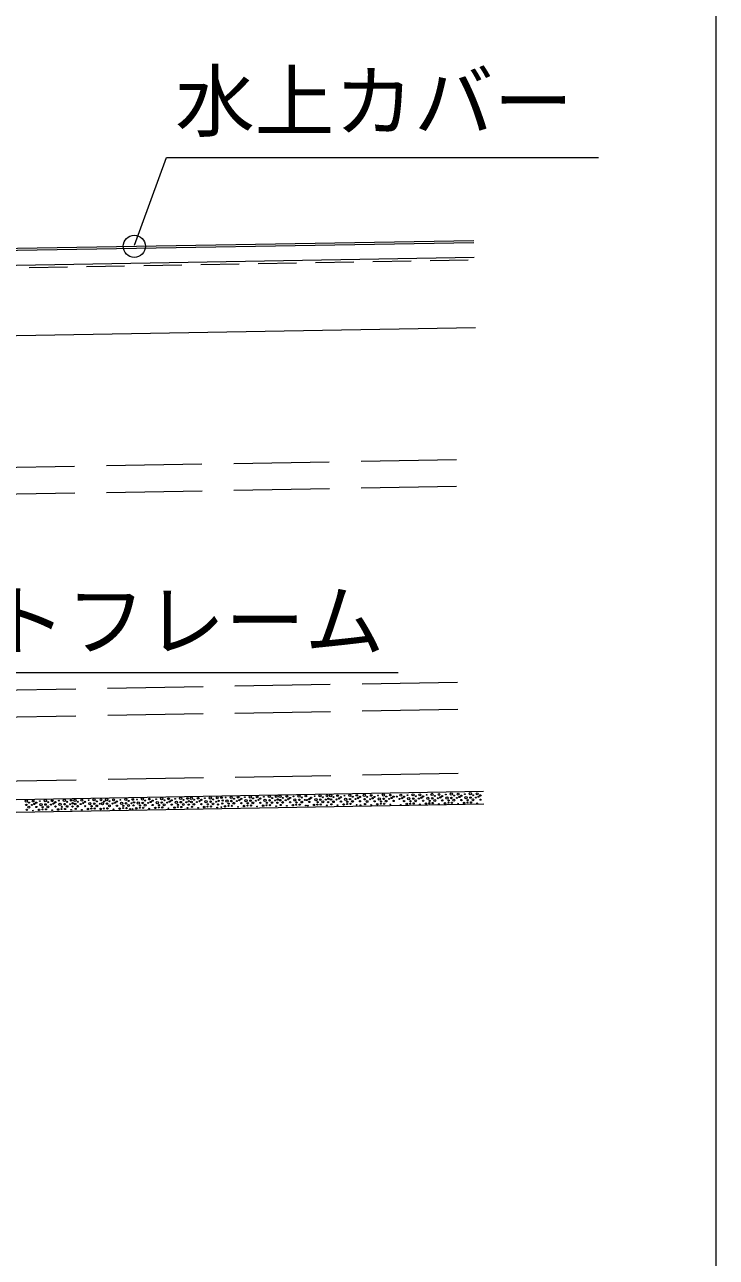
# Model space of a CAD drawing. Units: millimetres at full size, sheet at 1:10; details may follow other scales. Extents: x -2020 to 1980, y -1318 to 1442.
# Drawn here: x 1763.2 to 1980.5, y 599 to 986.5 of the extents above; entities that cross this region are included whole.
import ezdxf
from ezdxf.enums import TextEntityAlignment as Align

# ---------------------------------------------------------------- set-up
doc = ezdxf.new("R2010")
doc.units = ezdxf.units.MM
doc.header["$LTSCALE"] = 10
doc.linetypes.add('DASHED1', pattern=[1.8, 1.2, -0.6])
doc.linetypes.add('DASHED3', pattern=[4, 3, -1])
doc.layers.add('0-F', color=7, linetype='Continuous', lineweight=5)
doc.layers.add('A-0', color=4, linetype='Continuous', lineweight=5)
doc.styles.add('ＭＳ ゴシック', font='')
doc.styles.get('ＭＳ ゴシック').set_extended_font_data('MS Gothic')

msp = doc.modelspace()

# ---------------------------------------------------------------- linework, layer by layer
at = {"layer": '0-F'}
msp.add_line((1980.5, -1318.43), (1980.5, 1441.57), dxfattribs=at)
at = {"layer": 'A-0', "color": 3}
for p, q in [((1797.74, 917.13), (1807.79, 944.75)), ((1807.79, 944.75), (1943.44, 944.75)), ((1508.18, 906.46), (1904.41, 913.38)), ((1188.78, 878.79), (1904.8, 891.29)), ((1880.49, 782.72), (1699.05, 782.72)), ((1189.49, 732.99), (1907.35, 745.52))]:
    msp.add_line(p, q, dxfattribs=at)
at = {"layer": 'A-0'}
for p, q in [((1904.32, 918.59), (1737.12, 915.75)), ((1904.34, 917.89), (1737.04, 915.05)), ((1513.08, 738.63), (1907.35, 745.52)), ((1222.03, 729.55), (1907.41, 741.52))]:
    msp.add_line(p, q, dxfattribs=at)
at = {"layer": 'A-0', "color": 3, "linetype": 'DASHED1'}
msp.add_line((1188.68, 900.09), (1904.43, 912.58), dxfattribs=at)
at = {"layer": 'A-0', "color": 3, "linetype": 'DASHED3'}
for p, q in [((1188.98, 837.42), (1905.52, 849.93)), ((1189.02, 828.98), (1905.67, 841.49)), ((1189.32, 767.45), (1906.74, 779.98)), ((1189.36, 758.91), (1906.89, 771.43)), ((1189.46, 738.79), (1907.24, 751.31))]:
    msp.add_line(p, q, dxfattribs=at)
at = {"layer": 'A-0', "color": 3}
msp.add_circle((1797.63, 916.82), 3.5, dxfattribs=at)
at = {"layer": 'A-0'}
for centre, radius in [((1834.07, 743.74), 0.36), ((1840.07, 743.85), 0.36), ((1842.23, 743.85), 0.28), ((1843.4, 743.89), 0.36), ((1845.56, 743.89), 0.28), ((1849.4, 744), 0.36), ((1851.56, 744), 0.28), ((1854.29, 743.96), 0.12), ((1856.01, 744.07), 0.36), ((1858.17, 744.07), 0.28), ((1859.35, 744.12), 0.36), ((1861.51, 744.12), 0.28), ((1863.63, 744.12), 0.12), ((1865.35, 744.23), 0.36), ((1867.51, 744.23), 0.28), ((1869.92, 744.2), 0.36), ((1872.08, 744.2), 0.28), ((1874.2, 744.2), 0.12), ((1875.92, 744.31), 0.36), ((1878.08, 744.31), 0.28), ((1881.36, 744.27), 0.28), ((1883.48, 744.27), 0.12), ((1885.2, 744.38), 0.36), ((1886.09, 743.92), 0.16), ((1887.36, 744.38), 0.28), ((1888.37, 743.88), 0.2), ((1889.48, 744.38), 0.12), ((1891.2, 744.49), 0.36), ((1892.09, 744.03), 0.16), ((1893.36, 744.49), 0.28), ((1894.37, 743.99), 0.2), ((1895.48, 744.49), 0.12), ((1897.2, 744.6), 0.36), ((1898.09, 744.14), 0.16), ((1899.36, 744.6), 0.28), ((1900.37, 744.1), 0.2), ((1901.48, 744.6), 0.12), ((1903.2, 744.72), 0.36), ((1904.09, 744.25), 0.16), ((1905.36, 744.71), 0.28), ((1906.37, 744.21), 0.2), ((1763.67, 742.42), 0.36), ((1763.73, 741.22), 0.24), ((1764.5, 740.51), 0.28), ((1764.55, 741.96), 0.16), ((1765.45, 741.21), 0.16), ((1765.83, 742.42), 0.28), ((1766.24, 741.51), 0.2), ((1766.84, 741.92), 0.2), ((1766.86, 740.56), 0.2), ((1767.95, 742.42), 0.12), ((1768.33, 741.3), 0.36), ((1768.86, 740.51), 0.2), ((1769.66, 742.53), 0.36), ((1769.73, 741.33), 0.24), ((1770.5, 740.62), 0.28), ((1770.55, 742.07), 0.16), ((1771.45, 741.32), 0.16), ((1771.83, 742.53), 0.28), ((1772.24, 741.62), 0.2), ((1772.83, 742.03), 0.2), ((1772.86, 740.67), 0.2), ((1773.95, 742.53), 0.12), ((1774.33, 741.41), 0.36), ((1774.86, 740.62), 0.2), ((1775.66, 742.64), 0.36), ((1775.73, 741.44), 0.24), ((1776.5, 740.74), 0.28), ((1776.55, 742.18), 0.16), ((1777.45, 741.43), 0.16), ((1777.82, 742.64), 0.28), ((1778.2, 740.67), 0.2), ((1778.24, 741.73), 0.2), ((1779, 742.69), 0.36), ((1779.06, 741.49), 0.24), ((1779.83, 740.78), 0.28), ((1779.89, 742.22), 0.16), ((1780.78, 741.48), 0.16), ((1781.16, 742.69), 0.28), ((1781.58, 741.77), 0.2), ((1782.17, 742.19), 0.2), ((1782.19, 740.83), 0.2), ((1783.28, 742.69), 0.12), ((1783.66, 741.57), 0.36), ((1784.13, 740.06), 0.16), ((1784.2, 740.78), 0.2), ((1785, 742.8), 0.36), ((1785.06, 741.6), 0.24), ((1785.21, 740.08), 0.2), ((1785.83, 740.89), 0.28), ((1785.89, 742.33), 0.16), ((1786.78, 741.59), 0.16), ((1787.03, 739.94), 0.24), ((1787.16, 742.8), 0.28), ((1787.64, 741.59), 0.36), ((1788.1, 740.08), 0.16), ((1788.17, 742.3), 0.2), ((1788.97, 742.82), 0.36), ((1789.04, 741.62), 0.24), ((1789.18, 740.1), 0.2), ((1789.81, 740.91), 0.28), ((1789.86, 742.36), 0.16), ((1790.76, 741.61), 0.16), ((1791.13, 742.82), 0.28), ((1791.55, 741.91), 0.2), ((1792.14, 742.32), 0.2), ((1792.17, 740.96), 0.2), ((1793.03, 740.05), 0.24), ((1793.25, 742.82), 0.12), ((1793.63, 741.7), 0.36), ((1794.1, 740.19), 0.16), ((1794.17, 740.91), 0.2), ((1794.97, 742.93), 0.36), ((1795.03, 741.73), 0.24), ((1795.18, 740.21), 0.2), ((1795.81, 741.02), 0.28), ((1795.86, 742.47), 0.16), ((1796.76, 741.72), 0.16), ((1797.13, 742.93), 0.28), ((1797.39, 741.07), 0.2), ((1797.55, 742.02), 0.2), ((1798.25, 740.16), 0.24), ((1798.48, 742.93), 0.12), ((1798.86, 741.81), 0.36), ((1799.33, 740.3), 0.16), ((1799.39, 741.02), 0.2), ((1800.2, 743.04), 0.36), ((1800.26, 741.84), 0.24), ((1800.41, 740.32), 0.2), ((1801.03, 741.13), 0.28), ((1801.08, 742.57), 0.16), ((1801.98, 741.83), 0.16), ((1802.36, 743.04), 0.28), ((1802.77, 742.13), 0.2), ((1803.37, 742.54), 0.2), ((1803.39, 741.18), 0.2), ((1804.25, 740.27), 0.24), ((1804.48, 743.04), 0.12), ((1804.86, 741.92), 0.36), ((1805.33, 740.41), 0.16), ((1805.39, 741.13), 0.2), ((1806.2, 743.15), 0.36), ((1806.26, 741.95), 0.24), ((1806.41, 740.43), 0.2), ((1807.03, 741.24), 0.28), ((1807.08, 742.68), 0.16), ((1807.98, 741.94), 0.16), ((1808.36, 743.15), 0.28), ((1808.33, 740.15), 0.12), ((1808.77, 742.24), 0.2), ((1809.37, 742.65), 0.2), ((1809.39, 741.29), 0.2), ((1810.25, 740.38), 0.24), ((1810.48, 743.15), 0.12), ((1810.86, 742.03), 0.36), ((1811.32, 740.52), 0.16), ((1811.39, 741.24), 0.2), ((1812.19, 743.26), 0.36), ((1812.26, 742.06), 0.24), ((1812.4, 740.54), 0.2), ((1813.03, 741.35), 0.28), ((1813.08, 742.8), 0.16), ((1813.98, 742.05), 0.16), ((1814.35, 743.26), 0.28), ((1814.33, 740.26), 0.12), ((1814.73, 741.29), 0.2), ((1814.77, 742.35), 0.2), ((1815.53, 743.31), 0.36), ((1815.59, 742.11), 0.24), ((1815.74, 740.59), 0.2), ((1816.37, 741.4), 0.28), ((1816.42, 742.84), 0.16), ((1817.31, 742.1), 0.16), ((1817.69, 743.31), 0.28), ((1817.67, 740.31), 0.12), ((1818.11, 742.39), 0.2), ((1818.7, 742.8), 0.2), ((1818.72, 741.44), 0.2), ((1819.58, 740.54), 0.24), ((1819.81, 743.31), 0.12), ((1820.19, 742.19), 0.36), ((1820.66, 740.68), 0.16), ((1820.73, 741.4), 0.2), ((1821.53, 743.42), 0.36), ((1821.59, 742.22), 0.24), ((1821.74, 740.7), 0.2), ((1822.36, 741.51), 0.28), ((1822.42, 742.95), 0.16), ((1823.31, 742.21), 0.16), ((1823.69, 743.42), 0.28), ((1823.66, 740.42), 0.12), ((1823.9, 741.34), 0.2), ((1824.11, 742.5), 0.2), ((1825.01, 743.52), 0.28), ((1824.98, 740.51), 0.12), ((1825.27, 741.65), 0.2), ((1825.42, 742.6), 0.2), ((1826.12, 740.75), 0.24), ((1826.35, 743.51), 0.12), ((1826.73, 742.4), 0.36), ((1827.2, 740.89), 0.16), ((1827.27, 741.61), 0.2), ((1828.07, 743.62), 0.36), ((1828.13, 742.43), 0.24), ((1828.28, 740.91), 0.2), ((1828.91, 741.72), 0.28), ((1828.96, 743.16), 0.16), ((1829.85, 742.42), 0.16), ((1830.23, 743.62), 0.28), ((1830.21, 740.62), 0.12), ((1830.65, 742.71), 0.2), ((1831.24, 743.12), 0.2), ((1831.27, 741.76), 0.2), ((1832.12, 740.86), 0.24), ((1832.35, 743.62), 0.12), ((1832.73, 742.51), 0.36), ((1833.2, 741), 0.16), ((1833.27, 741.72), 0.2), ((1834.13, 742.54), 0.24), ((1834.28, 741.02), 0.2), ((1834.9, 741.83), 0.28), ((1834.96, 743.27), 0.16), ((1835.85, 742.53), 0.16), ((1836.23, 743.73), 0.28), ((1836.2, 740.73), 0.12), ((1836.65, 742.82), 0.2), ((1837.24, 743.23), 0.2), ((1837.26, 741.87), 0.2), ((1838.12, 740.97), 0.24), ((1838.35, 743.73), 0.12), ((1838.73, 742.62), 0.36), ((1839.2, 741.11), 0.16), ((1839.27, 741.83), 0.2), ((1840.13, 742.65), 0.24), ((1840.28, 741.13), 0.2), ((1840.9, 741.94), 0.28), ((1840.96, 743.38), 0.16), ((1841.85, 742.64), 0.16), ((1842.2, 740.84), 0.12), ((1842.6, 741.88), 0.2), ((1842.65, 742.93), 0.2), ((1843.47, 742.69), 0.24), ((1843.61, 741.18), 0.2), ((1844.24, 741.99), 0.28), ((1844.29, 743.43), 0.16), ((1845.19, 742.69), 0.16), ((1845.54, 740.89), 0.12), ((1845.98, 742.98), 0.2), ((1846.57, 743.39), 0.2), ((1846.6, 742.03), 0.2), ((1847.46, 741.13), 0.24), ((1847.68, 743.89), 0.12), ((1848.07, 742.78), 0.36), ((1848.53, 741.27), 0.16), ((1848.6, 741.99), 0.2), ((1849.47, 742.8), 0.24), ((1849.61, 741.29), 0.2), ((1850.24, 742.1), 0.28), ((1850.29, 743.54), 0.16), ((1851.19, 742.8), 0.16), ((1851.54, 741), 0.12), ((1851.8, 742.75), 0.16), ((1852.15, 740.96), 0.12), ((1852.59, 743.05), 0.2), ((1852.6, 742.14), 0.2), ((1853.18, 743.46), 0.2), ((1854.07, 741.19), 0.24), ((1854.68, 742.85), 0.36), ((1855.14, 741.33), 0.16), ((1855.21, 742.06), 0.2), ((1856.08, 742.87), 0.24), ((1856.22, 741.35), 0.2), ((1856.85, 742.17), 0.28), ((1856.9, 743.61), 0.16), ((1857.8, 742.86), 0.16), ((1858.15, 741.07), 0.12), ((1858.55, 742.1), 0.2), ((1858.59, 743.16), 0.2), ((1859.41, 742.92), 0.24), ((1859.56, 741.4), 0.2), ((1860.18, 742.21), 0.28), ((1860.24, 743.65), 0.16), ((1861.13, 742.91), 0.16), ((1861.48, 741.12), 0.12), ((1861.93, 743.21), 0.2), ((1862.52, 743.62), 0.2), ((1862.54, 742.26), 0.2), ((1863.4, 741.35), 0.24), ((1864.01, 743), 0.36), ((1864.48, 741.49), 0.16), ((1864.54, 742.21), 0.2), ((1865.41, 743.03), 0.24), ((1865.56, 741.51), 0.2), ((1866.18, 742.32), 0.28), ((1866.24, 743.76), 0.16), ((1867.13, 743.02), 0.16), ((1867.48, 741.23), 0.12), ((1867.92, 743.32), 0.2), ((1868.52, 743.73), 0.2), ((1868.54, 742.37), 0.2), ((1868.72, 741.15), 0.12), ((1869.98, 743), 0.24), ((1870.13, 741.48), 0.2), ((1870.76, 742.29), 0.28), ((1870.81, 743.74), 0.16), ((1871.7, 742.99), 0.16), ((1872.06, 741.2), 0.12), ((1872.5, 743.29), 0.2), ((1873.09, 743.7), 0.2), ((1873.12, 742.34), 0.2), ((1873.97, 741.43), 0.24), ((1874.58, 743.08), 0.36), ((1875.05, 741.57), 0.16), ((1875.12, 742.29), 0.2), ((1875.98, 743.11), 0.24), ((1876.13, 741.59), 0.2), ((1876.76, 742.41), 0.28), ((1876.81, 743.85), 0.16), ((1877.7, 743.1), 0.16), ((1878.06, 741.31), 0.12), ((1878.5, 743.4), 0.2), ((1879.09, 743.81), 0.2), ((1879.12, 742.45), 0.2), ((1880.09, 743.81), 0.16), ((1880.99, 743.07), 0.16), ((1881.34, 741.27), 0.12), ((1881.78, 743.36), 0.2), ((1882.37, 743.77), 0.2), ((1882.4, 742.41), 0.2), ((1883.26, 741.51), 0.24), ((1883.87, 743.16), 0.36), ((1884.33, 741.65), 0.16), ((1884.4, 742.37), 0.2), ((1885.27, 743.18), 0.24), ((1885.41, 741.67), 0.2), ((1886.04, 742.48), 0.28), ((1886.99, 743.18), 0.16), ((1887.34, 741.38), 0.12), ((1887.78, 743.47), 0.2), ((1888.4, 742.52), 0.2), ((1889.25, 741.62), 0.24), ((1889.86, 743.27), 0.36), ((1890.33, 741.76), 0.16), ((1890.4, 742.48), 0.2), ((1891.26, 743.3), 0.24), ((1891.41, 741.78), 0.2), ((1892.04, 742.59), 0.28), ((1892.98, 743.29), 0.16), ((1893.34, 741.49), 0.12), ((1893.78, 743.58), 0.2), ((1894.4, 742.63), 0.2), ((1895.25, 741.73), 0.24), ((1895.86, 743.38), 0.36), ((1896.33, 741.87), 0.16), ((1896.4, 742.59), 0.2), ((1897.26, 743.41), 0.24), ((1897.41, 741.89), 0.2), ((1898.04, 742.7), 0.28), ((1898.98, 743.4), 0.16), ((1899.34, 741.6), 0.12), ((1899.78, 743.69), 0.2), ((1900.4, 742.74), 0.2), ((1901.25, 741.84), 0.24), ((1901.86, 743.49), 0.36), ((1902.33, 741.98), 0.16), ((1902.4, 742.7), 0.2), ((1903.26, 743.52), 0.24), ((1903.41, 742), 0.2), ((1904.04, 742.81), 0.28), ((1904.98, 743.51), 0.16), ((1905.34, 741.71), 0.12), ((1905.78, 743.8), 0.2), ((1906.39, 742.85), 0.2), ((1763.88, 739.7), 0.2), ((1765.8, 739.42), 0.12), ((1767.72, 739.65), 0.24), ((1768.8, 739.79), 0.16), ((1769.88, 739.81), 0.2), ((1771.8, 739.53), 0.12), ((1773.72, 739.76), 0.24), ((1774.79, 739.9), 0.16), ((1775.87, 739.92), 0.2), ((1777.8, 739.64), 0.12), ((1779.21, 739.97), 0.2), ((1781.14, 739.69), 0.12), ((1783.05, 739.92), 0.24), ((1791.11, 739.82), 0.12), ((1796.33, 739.93), 0.12), ((1797.11, 739.93), 0.12), ((1802.33, 740.04), 0.12)]:
    msp.add_circle(centre, radius, dxfattribs=at)

# ---------------------------------------------------------------- texts
at = {"layer": 'A-0', "color": 3, "style": 'ＭＳ ゴシック'}
for s, p in [('水上カバー', (1810.48, 947.75)), ('タイトフレーム', (1701.17, 784.48))]:
    msp.add_text(s, height=18.33, dxfattribs=at).set_placement(p, align=Align.BOTTOM_LEFT)

doc.saveas('drawing.dxf')
